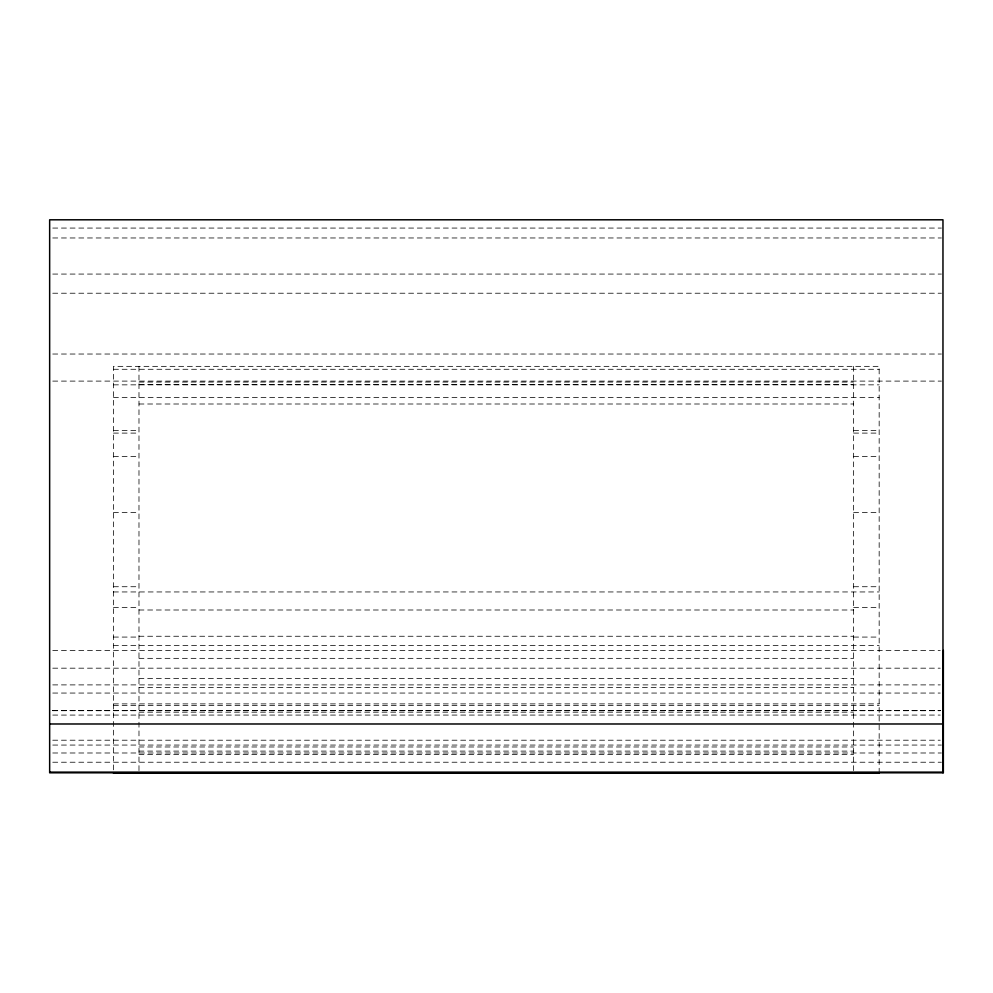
<?xml version="1.0" encoding="UTF-8"?>
<svg xmlns="http://www.w3.org/2000/svg" width="993" height="993" viewBox="0 0 993 993"><rect width="100%" height="100%" fill="white"/><g stroke="black" fill="none" stroke-linecap="round" stroke-linejoin="round"><path stroke-width="0.74" stroke-dasharray="4.96 3.72" d="M52.753 228.067L941.414 228.067M52.753 237.972L941.414 237.972M52.753 274.068L941.414 274.068M52.753 293.22L941.414 293.22M52.753 354.029L941.414 354.029M113.463 369.284L879.165 369.284M52.753 381.101L941.414 381.101M138.983 382.057L853.632 382.057M138.983 384.403L853.632 384.403M113.463 384.85L879.165 384.85M113.463 397.399L879.165 397.399M138.983 404.002L853.632 404.002M113.463 430.428L138.983 430.428M853.632 430.428L879.165 430.428M113.463 433.097L138.983 433.097M853.632 433.097L879.165 433.097M113.463 456.594L138.983 456.594M853.632 456.594L879.165 456.594M113.463 512.462L138.983 512.462M853.632 512.462L879.165 512.462M113.463 586.726L138.983 586.726M853.632 586.726L879.165 586.726M113.463 591.952L879.165 591.952M113.463 607.431L138.983 607.431M853.632 607.431L879.165 607.431M138.983 610L853.632 610M138.983 636.252L853.632 636.252M113.463 637.072L138.983 637.072M853.632 637.072L879.165 637.072M113.463 645.587L879.165 645.587M52.753 650.39L940.247 650.39M138.983 658.347L853.632 658.347M52.753 668.177L940.247 668.177M138.983 678.368L853.632 678.368M52.753 684.897L940.247 684.897M138.983 687.516L853.632 687.516M52.753 693.052L940.247 693.052M113.463 703.888L879.165 703.888M113.463 705.564L879.165 705.564M52.753 710.454L940.247 710.454M52.753 710.541L940.247 710.541M52.753 710.715L940.247 710.715M138.983 712.18L853.632 712.18M52.753 715.072L940.247 715.072M52.753 740.207L940.247 740.207M52.753 745.06L941.414 745.06M138.983 746.972L853.632 746.972M138.983 751.105L853.632 751.105M52.753 752.992L941.414 752.992M138.983 754.382L853.632 754.382M52.753 762.227L941.414 762.227M879.165 773.199L879.165 366.355L113.463 366.355L113.463 773.199M853.632 366.355L853.632 773.199M138.983 366.355L138.983 773.199"/><path stroke-width="1.49" d="M49.65 723.984L943.35 723.984M49.65 772.132L942.965 772.132M113.463 773.199L879.165 773.199M943.35 650.39L943.35 772.802L49.65 772.802L49.65 219.801L942.965 219.801L942.965 772.802"/></g></svg>
